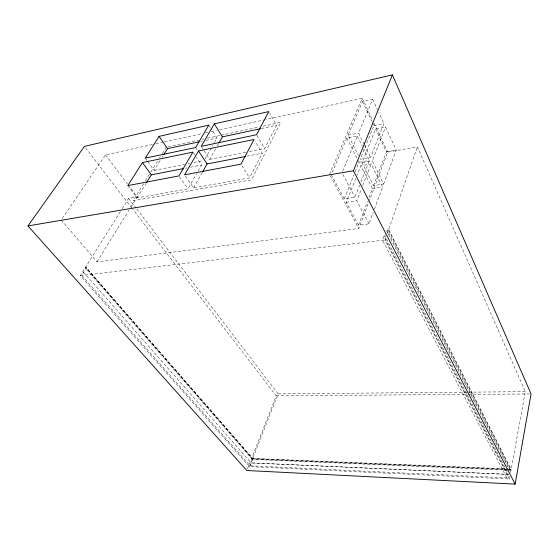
<?xml version="1.0" encoding="UTF-8"?>
<svg xmlns="http://www.w3.org/2000/svg" width="559" height="559" viewBox="0 0 559 559"><rect width="100%" height="100%" fill="white"/><g stroke="black" fill="none" stroke-linecap="round" stroke-linejoin="round"><path stroke-width="0.42" stroke-dasharray="2.79 2.1" d="M507.761 470.091L510.374 470.203L510.584 469.043L388.1 229.511L388.687 229.442L511.185 469.315L506.831 469.134M120.353 211.616L80.258 275.615L249.496 466.632L509.424 479.007L509.885 476.443M510.598 472.544L525.299 391.663L417.391 146.828L387.673 152.132L369.576 200.059M508.445 469.686L252.647 459.051L86.002 267.922L81.782 275.44L250.083 465.801L506.88 477.854L507.509 474.416L383.858 236.548L384.865 235.982L385.368 234.528M509.424 479.007L385.011 240.007L386.157 236.709M387.275 233.501L417.391 146.828M510.374 470.203L387.66 230.776L388.1 229.511M383.858 236.548L382.545 240.293L506.88 477.854M355.748 178.489L346.189 202.33L358.55 225.186L368.975 223.831L373.195 212.392M374.404 209.129L382.552 187.069L371.141 163.997L360.841 165.771L357.019 175.309M383.67 184.037L396.205 150.098L385.549 127.096L375.557 129.059L362.05 162.76L373.552 185.616L383.67 184.037L372.322 160.971L385.549 127.096M61.238 219.932L97.007 261.829L358.836 228.491L369.268 200.877M358.55 225.186L367.48 201.631M369.017 197.572L372.406 188.635L360.841 165.771M373.552 185.616L386.353 151.859L375.557 129.059M368.975 223.831L356.782 200.765L361.149 189.578M362.707 185.581L371.141 163.997M506.887 470.056L252.402 459.4L252.78 458.443L85.653 267.013L252.64 458.646L505.958 469.099M250.083 465.801L252.647 459.051M247.448 468.882L276.251 395.828L132.79 209.262M331.207 174.611L344.281 198.794L354.895 197.201L359.619 185.211M360.876 182.01L369.373 160.433L363.727 149.015M372.42 122.442L373.887 125.544L360.269 159.231L370.568 157.407L383.907 123.546L378.834 112.597M249.496 466.632L278.116 393.878L136.599 208.773M344.281 198.794L353.917 174.953M355.203 171.774L359.053 162.243L358.263 160.685M342.653 171.187L357.32 136.075L346.839 138.108L331.885 173.024M364.202 144.467L358.585 133.049L372.678 99.306L362.511 101.521L348.131 135.103L358.312 155.339M329.496 174.373L362.232 98.286L265.86 119.528M185.532 176.211L193.575 187.873L249.593 177.923L262.255 153.222L254.904 140.924M249.468 151.482L264.693 148.463L276.593 125.258L269.641 113.002M193.575 187.873L202.023 172.941M204.028 150.699L209.695 159.371L215.641 148.862M217.339 145.864L218.611 143.614M127.773 185.616L137.06 197.907L187.929 188.872L196.426 173.989M198.124 171.012L201.526 165.066L196.258 157.156M204.999 158.973L212.693 145.508M214.397 142.517L216.962 138.031L211.064 128.71M97.007 261.829L128.989 210.142M130.813 207.186L137.214 196.845L129.422 186.524M137.06 197.907L145.969 183.499M147.702 161.53L154.067 170.404L160.349 160.237M162.145 157.331L163.039 155.877M143.523 183.806L133.028 200.716L251.41 179.9L280.737 122.365L262.807 126.236M145.347 180.864L150.364 172.78M150.818 172.046L157.659 161.02M159.49 158.078L160.398 156.604M162.222 153.662L166.33 147.052M122.197 208.675L128.647 198.375L137.214 196.845M252.402 459.4L85.366 267.999L86.009 266.964M62.21 218.499L105.532 154.857L154.997 143.956M155.849 143.775L163.528 142.077M164.381 141.895L201.904 133.622M205.314 132.867L207.871 132.308M211.281 131.554L216.403 130.429M219.813 129.674L265.008 119.717M168.035 146.682L198.773 140.05M202.19 139.31L203.895 138.946M207.312 138.206L220.12 135.446M220.973 135.264L259.39 126.97M200.772 141.497L202.47 141.134M205.88 140.4L216.962 138.031M261.36 128.521L276.593 125.258M373.887 125.544L383.907 123.546M154.067 170.404L184.624 164.339M188.02 163.668L189.718 163.333M193.959 162.487L203.301 160.636M209.695 159.371L246.079 152.153M348.131 135.103L358.585 133.049M185.357 168.217L187.055 167.882M190.458 167.218L201.526 165.066M246.98 156.199L262.255 153.222M386.353 151.859L396.205 150.098M359.053 162.243L369.373 160.433M362.05 162.76L372.322 160.971M372.406 188.635L382.552 187.069M346.189 202.33L356.782 200.765M85.366 267.999L86.002 267.922M387.66 230.776L386.632 230.902L509.312 469.721M80.258 275.615L385.011 240.007M508.459 474.388L251.131 462.901L508.459 474.388L384.865 235.982M278.116 393.878L467.855 392.18M468.721 392.166L525.299 391.663M276.251 395.828L467.352 394.402M468.225 394.395L529.303 393.941M252.78 458.443L507.97 468.931M508.844 468.973L510.584 469.043M83.41 272.065L251.194 462.964M85.506 147.758L132.259 208.57M128.647 198.375L136.068 208.081M105.532 154.857L127.347 183.771M145.256 158.12L147.213 160.845M179.383 176.602L187.929 188.872M193.386 152.838L195.783 156.436M195.608 147.534L197.509 150.413M201.666 147.087L203.553 149.973M208.793 125.125L210.61 127.99M241.886 165.597L249.593 177.923M256.986 135.446L264.693 148.463M330.32 175.896L358.836 228.491M342.793 174.31L354.895 197.201M346.839 138.108L357.872 159.902M357.32 136.075L362.218 145.969M364.573 145.228L370.568 157.407M362.511 101.521L372.056 121.666M362.232 98.286L372.553 120.136M374.034 123.26L387.673 152.132M372.678 99.306L377.388 109.473"/><path stroke-width="0.84" d="M515.132 484.122L531.05 393.927L392.418 74.878L84.444 146.374L27.95 225.934L246.812 470.51L515.132 484.122L353.442 170.768L392.418 74.878M202.442 172.193L207.089 163.976L245.282 156.534M219.037 142.859L222.433 136.857L260.515 128.703M198.508 150.965L184.589 174.841L240.978 164.143L254.045 139.47L198.508 150.965L207.089 163.976M214.3 123.881L201.191 146.36L256.553 134.726L268.823 111.555L214.3 123.881L222.433 136.857M146.416 182.779L151.314 174.855L183.652 168.545M163.941 154.424L167.532 148.617L199.067 141.86M142.426 162.564L127.773 185.616L178.908 175.917L192.911 152.125L142.426 162.564L151.314 174.855M159.091 136.361L145.256 158.12L195.608 147.534L208.793 125.125L159.091 136.361L167.532 148.617M27.95 225.934L353.442 170.768"/></g></svg>
